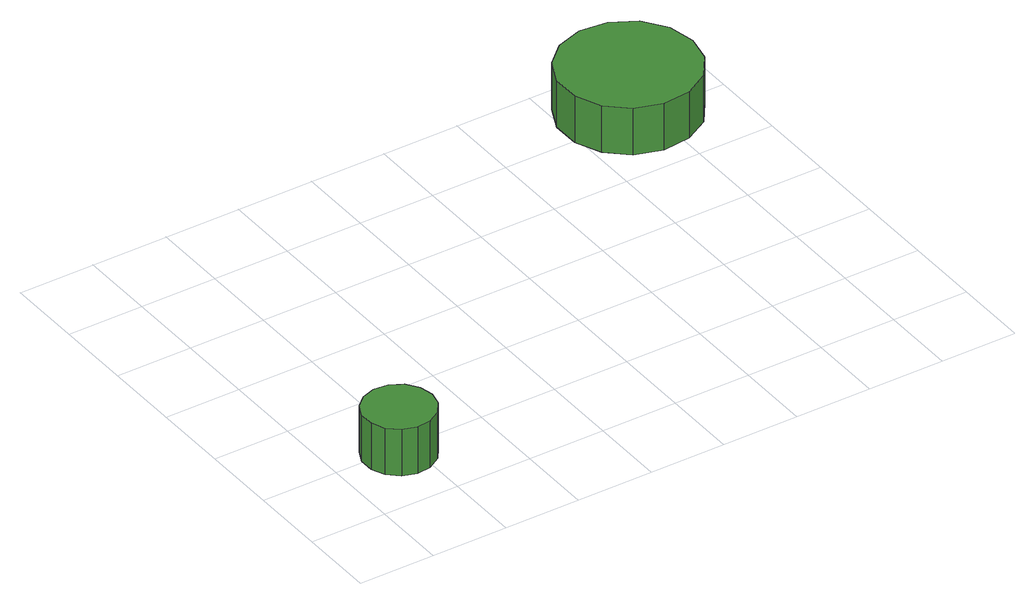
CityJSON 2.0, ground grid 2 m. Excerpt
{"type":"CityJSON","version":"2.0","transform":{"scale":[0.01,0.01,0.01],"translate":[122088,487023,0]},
"CityObjects":{
"tree1":{"type":"SolitaryVegetationObject","attributes":{"function":"something"},"geometry":[{"type":"MultiSurface","lod":"1","boundaries":[[[0,1,2,3,4,5,6,7,8,9,10,11,12,13,14]],[[15,16,17,18,19,20,21,22,23,24,25,26,27,28,29]],[[0,29,28,1]],[[1,28,27,2]],[[2,27,26,3]],[[3,26,25,4]],[[4,25,24,5]],[[5,24,23,6]],[[6,23,22,7]],[[7,22,21,8]],[[8,21,20,9]],[[9,20,19,10]],[[10,19,18,11]],[[11,18,17,12]],[[12,17,16,13]],[[13,16,15,14]],[[14,15,29,0]]]}]},
"tree2":{"type":"SolitaryVegetationObject","attributes":{"function":"something"},"geometry":[{"type":"MultiSurface","lod":"1","boundaries":[[[30,31,32,33,34,35,36,37,38,39,40,41,42,43,44]],[[45,46,47,48,49,50,51,52,53,54,55,56,57,58,59]],[[30,59,58,31]],[[31,58,57,32]],[[32,57,56,33]],[[33,56,55,34]],[[34,55,54,35]],[[35,54,53,36]],[[36,53,52,37]],[[37,52,51,38]],[[38,51,50,39]],[[39,50,49,40]],[[40,49,48,41]],[[41,48,47,42]],[[42,47,46,43]],[[43,46,45,44]],[[44,45,59,30]]]}]}
},
"vertices":[
[255,185,190],[247,222,190],[225,253,190],[192,272,190],[154,276,190],[118,264,190],[90,239,190],[74,204,190],[74,166,190],[90,131,190],[118,106,190],[154,94,190],[192,98,190],[225,117,190],[247,148,190],[247,148,61],[225,117,61],[192,98,61],[154,94,61],[118,106,61],[90,131,61],[74,166,61],[74,204,61],[90,239,61],[118,264,61],[154,276,61],[192,272,61],[225,253,61],[247,222,61],[255,185,61],
[1531,1022,198],[1516,1094,198],[1473,1154,198],[1409,1190,198],[1336,1198,198],[1266,1175,198],[1212,1126,198],[1182,1059,198],[1182,986,198],[1212,919,198],[1266,870,198],[1336,847,198],[1409,855,198],[1473,891,198],[1516,951,198],[1516,951,69],[1473,891,69],[1409,855,69],[1336,847,69],[1266,870,69],[1212,919,69],[1182,986,69],[1182,1059,69],[1212,1126,69],[1266,1175,69],[1336,1198,69],[1409,1190,69],[1473,1154,69],[1516,1094,69],[1531,1022,69]
]}
